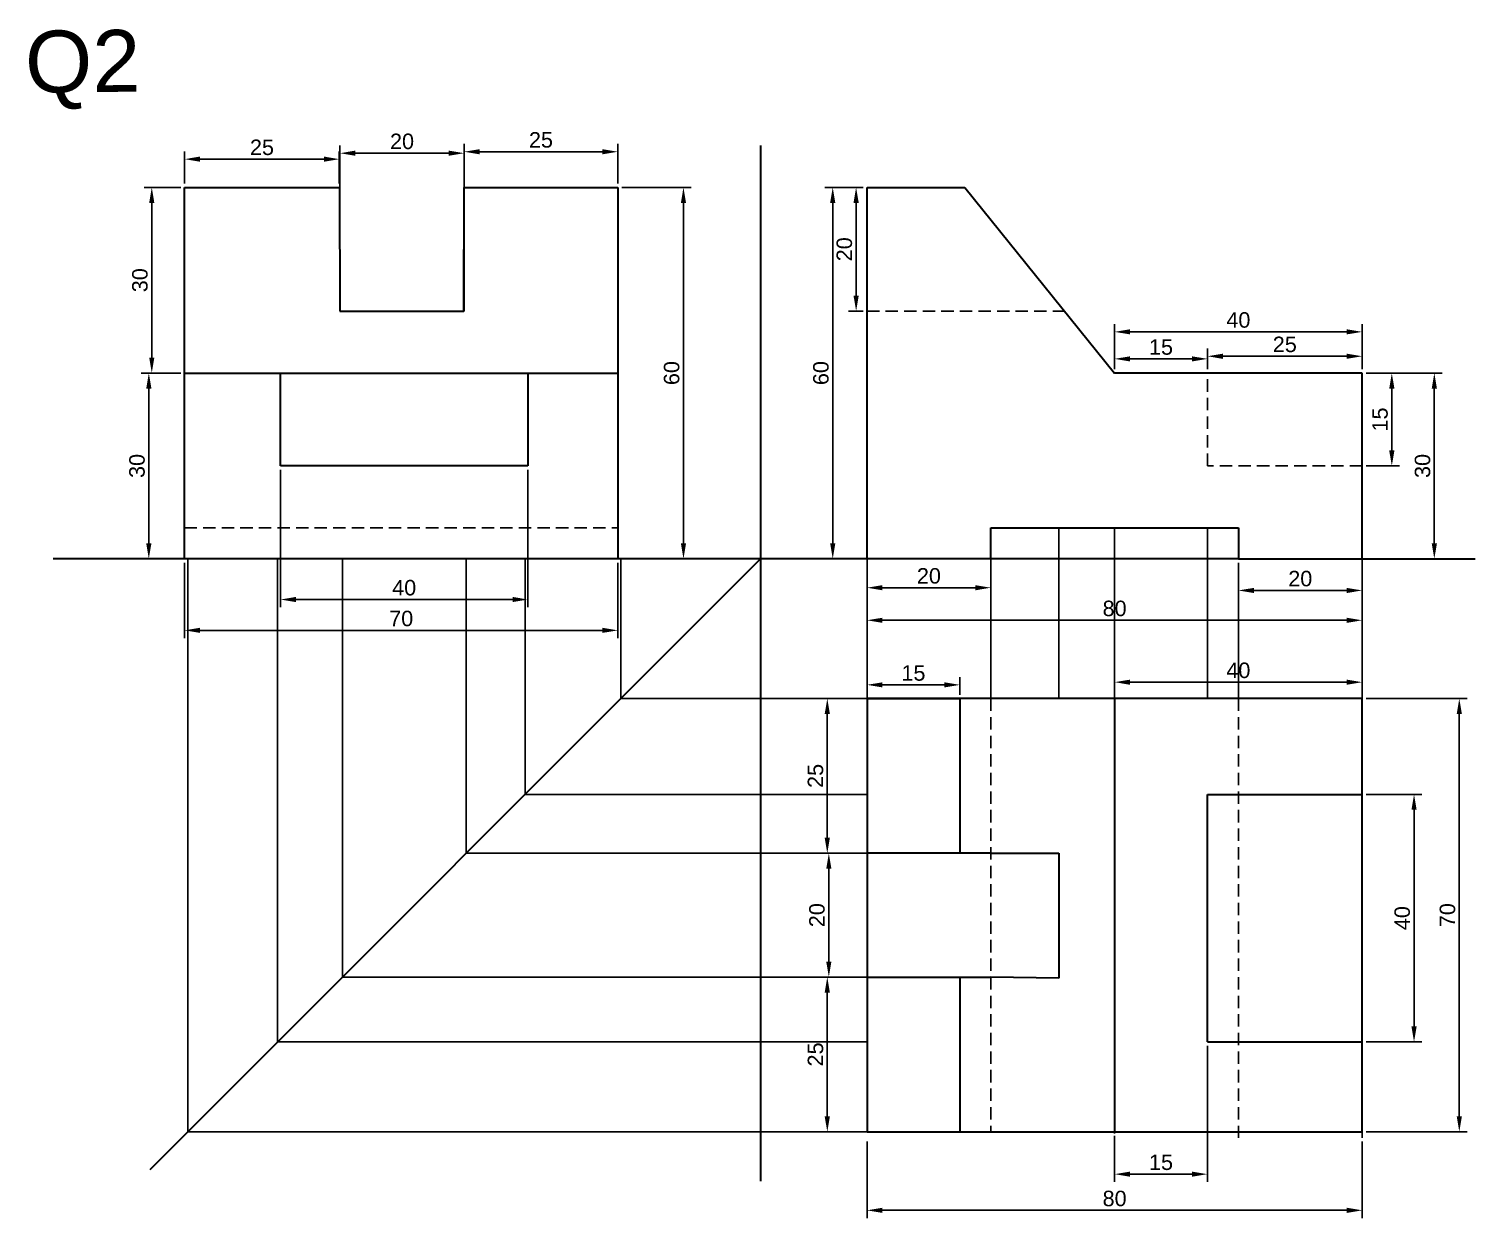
# Model space of a CAD drawing. Header units: millimetres. Extents: x 137 to 7220, y 7466 to 9893.
# Drawn here: x 1793.1 to 2026.8, y 9334.9 to 9527 of the extents above; entities that cross this region are included whole.
import ezdxf

# ---------------------------------------------------------------- set-up
doc = ezdxf.new("R2010")
doc.units = ezdxf.units.MM
doc.header["$PDMODE"] = 35
doc.header["$PDSIZE"] = 3
doc.linetypes.add('JIS_02_2.0', pattern=[3, 2, -1])
for name, color, linetype in [('Dimensions', 1, 'Continuous'), ('Hidden Line', 50, 'JIS_02_2.0'), ('Projection', 140, 'Continuous')]:
    doc.layers.add(name, color=color, linetype=linetype)
doc.layers.add('Object', color=7, linetype='Continuous', lineweight=30)
doc.styles.get("Standard").update_dxf_attribs({"font": 'arial.ttf'})
doc.dimstyles.new('ISO-25', dxfattribs={"dimtxt": 2.5, "dimasz": 2.5, "dimexe": 1.25, "dimexo": 0.625, "dimtad": 1, "dimdec": 0, "dimtxsty": 'Standard', "dimcen": 2.5, "dimadec": 0, "dimazin": 0, "dimtfac": 1, "dimtdec": 0, "dimtmove": 0, "dimatfit": 3, "dimfxl": 1, "dimarcsym": 0})

# ---------------------------------------------------------------- blocks, each defined once
blk = doc.blocks.new('*D493')
at = {"layer": 'Defpoints', "color": 0, "transparency": 16777216}
for p in [(1928.56, 9442.37), (2008.56, 9441.37), (2008.56, 9431.44)]:
    blk.add_point(p, dxfattribs=at)
at = {"layer": 'Dimensions', "color": 0, "lineweight": -2, "transparency": 16777216}
for p, q in [((1928.56, 9441.74), (1928.56, 9430.19)), ((2008.56, 9440.74), (2008.56, 9430.19)), ((1931.06, 9431.44), (2006.06, 9431.44))]:
    blk.add_line(p, q, dxfattribs=at)
at = {"layer": 'Dimensions', "color": 0, "transparency": 16777216}
for points in [[(1931.06, 9431.85), (1931.06, 9431.02), (1928.56, 9431.44)], [(2006.06, 9431.85), (2006.06, 9431.02), (2008.56, 9431.44)]]:
    blk.add_solid(points, dxfattribs=at)
at = {"layer": 'Dimensions', "color": 0, "transparency": 16777216, "insert": (1968.56, 9433.34), "char_height": 2.5, "attachment_point": 5}
blk.add_mtext('80', dxfattribs=at)
blk = doc.blocks.new('*D494')
at = {"layer": 'Defpoints', "color": 0, "transparency": 16777216}
for p in [(1988.56, 9441.37), (2008.56, 9441.37), (1988.56, 9436.26)]:
    blk.add_point(p, dxfattribs=at)
at = {"layer": 'Dimensions', "color": 0, "lineweight": -2, "transparency": 16777216}
for p, q in [((1988.56, 9440.74), (1988.56, 9435.01)), ((2008.56, 9440.74), (2008.56, 9435.01)), ((2006.06, 9436.26), (1991.06, 9436.26))]:
    blk.add_line(p, q, dxfattribs=at)
at = {"layer": 'Dimensions', "color": 0, "transparency": 16777216}
for points in [[(1991.06, 9436.67), (1991.06, 9435.84), (1988.56, 9436.26)], [(2006.06, 9436.67), (2006.06, 9435.84), (2008.56, 9436.26)]]:
    blk.add_solid(points, dxfattribs=at)
at = {"layer": 'Dimensions', "color": 0, "transparency": 16777216, "insert": (1998.56, 9438.16), "char_height": 2.5, "attachment_point": 5}
blk.add_mtext('20', dxfattribs=at)
blk = doc.blocks.new('*D414')
at = {"layer": 'Defpoints', "color": 0, "transparency": 16777216}
for p in [(1928.56, 9442.37), (1948.56, 9442.37), (1928.56, 9436.7)]:
    blk.add_point(p, dxfattribs=at)
at = {"layer": 'Dimensions', "color": 0, "lineweight": -2, "transparency": 16777216}
for p, q in [((1928.56, 9441.74), (1928.56, 9435.45)), ((1948.56, 9441.74), (1948.56, 9435.45)), ((1946.06, 9436.7), (1931.06, 9436.7))]:
    blk.add_line(p, q, dxfattribs=at)
at = {"layer": 'Dimensions', "color": 0, "transparency": 16777216}
for points in [[(1931.06, 9437.11), (1931.06, 9436.28), (1928.56, 9436.7)], [(1946.06, 9437.11), (1946.06, 9436.28), (1948.56, 9436.7)]]:
    blk.add_solid(points, dxfattribs=at)
at = {"layer": 'Dimensions', "color": 0, "transparency": 16777216, "insert": (1938.56, 9438.6), "char_height": 2.5, "attachment_point": 5}
blk.add_mtext('20', dxfattribs=at)
blk = doc.blocks.new('*D495')
at = {"layer": 'Defpoints', "color": 0, "transparency": 16777216}
for p in [(2008.56, 9471.37), (2008.56, 9441.37), (2020.22, 9441.37)]:
    blk.add_point(p, dxfattribs=at)
at = {"layer": 'Dimensions', "color": 0, "lineweight": -2, "transparency": 16777216}
for p, q in [((2009.19, 9471.37), (2021.47, 9471.37)), ((2020.22, 9468.87), (2020.22, 9443.87)), ((2009.19, 9441.37), (2021.47, 9441.37))]:
    blk.add_line(p, q, dxfattribs=at)
at = {"layer": 'Dimensions', "color": 0, "transparency": 16777216}
for points in [[(2019.8, 9468.87), (2020.64, 9468.87), (2020.22, 9471.37)], [(2019.8, 9443.87), (2020.64, 9443.87), (2020.22, 9441.37)]]:
    blk.add_solid(points, dxfattribs=at)
at = {"layer": 'Dimensions', "color": 0, "transparency": 16777216, "insert": (2018.32, 9456.37), "char_height": 2.5, "attachment_point": 5, "rotation": 90}
blk.add_mtext('30', dxfattribs=at)
blk = doc.blocks.new('*D496')
at = {"layer": 'Defpoints', "color": 0, "transparency": 16777216}
for p in [(1983.56, 9474.09), (1983.56, 9471.37), (2008.56, 9471.37)]:
    blk.add_point(p, dxfattribs=at)
at = {"layer": 'Dimensions', "color": 0, "lineweight": -2, "transparency": 16777216}
for p, q in [((1983.56, 9471.99), (1983.56, 9475.34)), ((2008.56, 9471.99), (2008.56, 9475.34)), ((2006.06, 9474.09), (1986.06, 9474.09))]:
    blk.add_line(p, q, dxfattribs=at)
at = {"layer": 'Dimensions', "color": 0, "transparency": 16777216}
for points in [[(1986.06, 9474.51), (1986.06, 9473.67), (1983.56, 9474.09)], [(2006.06, 9474.51), (2006.06, 9473.67), (2008.56, 9474.09)]]:
    blk.add_solid(points, dxfattribs=at)
at = {"layer": 'Dimensions', "color": 0, "transparency": 16777216, "insert": (1996.06, 9475.99), "char_height": 2.5, "attachment_point": 5}
blk.add_mtext('25', dxfattribs=at)
blk = doc.blocks.new('*D497')
at = {"layer": 'Defpoints', "color": 0, "transparency": 16777216}
for p in [(1968.56, 9478.03), (1968.56, 9471.37), (2008.56, 9471.37)]:
    blk.add_point(p, dxfattribs=at)
at = {"layer": 'Dimensions', "color": 0, "lineweight": -2, "transparency": 16777216}
for p, q in [((1968.56, 9471.99), (1968.56, 9479.28)), ((2006.06, 9478.03), (1971.06, 9478.03)), ((2008.56, 9471.99), (2008.56, 9479.28))]:
    blk.add_line(p, q, dxfattribs=at)
at = {"layer": 'Dimensions', "color": 0, "transparency": 16777216}
for points in [[(1971.06, 9478.45), (1971.06, 9477.62), (1968.56, 9478.03)], [(2006.06, 9478.45), (2006.06, 9477.62), (2008.56, 9478.03)]]:
    blk.add_solid(points, dxfattribs=at)
at = {"layer": 'Dimensions', "color": 0, "transparency": 16777216, "insert": (1988.56, 9479.94), "char_height": 2.5, "attachment_point": 5}
blk.add_mtext('40', dxfattribs=at)
blk = doc.blocks.new('*D498')
at = {"layer": 'Defpoints', "color": 0, "transparency": 16777216}
for p in [(1983.56, 9473.67), (1968.56, 9471.37), (1983.56, 9471.37)]:
    blk.add_point(p, dxfattribs=at)
at = {"layer": 'Dimensions', "color": 0, "lineweight": -2, "transparency": 16777216}
for p, q in [((1968.56, 9471.99), (1968.56, 9474.92)), ((1983.56, 9471.99), (1983.56, 9474.92)), ((1971.06, 9473.67), (1981.06, 9473.67))]:
    blk.add_line(p, q, dxfattribs=at)
at = {"layer": 'Dimensions', "color": 0, "transparency": 16777216}
for points in [[(1971.06, 9474.08), (1971.06, 9473.25), (1968.56, 9473.67)], [(1981.06, 9474.08), (1981.06, 9473.25), (1983.56, 9473.67)]]:
    blk.add_solid(points, dxfattribs=at)
at = {"layer": 'Dimensions', "color": 0, "transparency": 16777216, "insert": (1976.06, 9475.57), "char_height": 2.5, "attachment_point": 5}
blk.add_mtext('15', dxfattribs=at)
blk = doc.blocks.new('*D499')
at = {"layer": 'Defpoints', "color": 0, "transparency": 16777216}
for p in [(2008.56, 9471.37), (2008.56, 9456.37), (2013.35, 9456.37)]:
    blk.add_point(p, dxfattribs=at)
at = {"layer": 'Dimensions', "color": 0, "lineweight": -2, "transparency": 16777216}
for p, q in [((2009.19, 9471.37), (2014.6, 9471.37)), ((2013.35, 9468.87), (2013.35, 9458.87)), ((2009.19, 9456.37), (2014.6, 9456.37))]:
    blk.add_line(p, q, dxfattribs=at)
at = {"layer": 'Dimensions', "color": 0, "transparency": 16777216}
for points in [[(2012.93, 9468.87), (2013.77, 9468.87), (2013.35, 9471.37)], [(2012.93, 9458.87), (2013.77, 9458.87), (2013.35, 9456.37)]]:
    blk.add_solid(points, dxfattribs=at)
at = {"layer": 'Dimensions', "color": 0, "transparency": 16777216, "insert": (2011.45, 9463.87), "char_height": 2.5, "attachment_point": 5, "rotation": 90}
blk.add_mtext('15', dxfattribs=at)
blk = doc.blocks.new('*D500')
at = {"layer": 'Defpoints', "color": 0, "transparency": 16777216}
for p in [(1928.56, 9501.37), (1923.02, 9441.37), (1928.56, 9441.37)]:
    blk.add_point(p, dxfattribs=at)
at = {"layer": 'Dimensions', "color": 0, "lineweight": -2, "transparency": 16777216}
for p, q in [((1927.94, 9501.37), (1921.77, 9501.37)), ((1923.02, 9498.87), (1923.02, 9443.87)), ((1927.94, 9441.37), (1921.77, 9441.37))]:
    blk.add_line(p, q, dxfattribs=at)
at = {"layer": 'Dimensions', "color": 0, "transparency": 16777216}
for points in [[(1922.6, 9498.87), (1923.44, 9498.87), (1923.02, 9501.37)], [(1922.6, 9443.87), (1923.44, 9443.87), (1923.02, 9441.37)]]:
    blk.add_solid(points, dxfattribs=at)
at = {"layer": 'Dimensions', "color": 0, "transparency": 16777216, "insert": (1921.12, 9471.37), "char_height": 2.5, "attachment_point": 5, "rotation": 90}
blk.add_mtext('60', dxfattribs=at)
blk = doc.blocks.new('*D501')
at = {"layer": 'Defpoints', "color": 0, "transparency": 16777216}
for p in [(1928.56, 9501.37), (1926.8, 9481.37), (1928.56, 9481.37)]:
    blk.add_point(p, dxfattribs=at)
at = {"layer": 'Dimensions', "color": 0, "lineweight": -2, "transparency": 16777216}
for p, q in [((1927.94, 9501.37), (1925.55, 9501.37)), ((1926.8, 9498.87), (1926.8, 9483.87)), ((1927.94, 9481.37), (1925.55, 9481.37))]:
    blk.add_line(p, q, dxfattribs=at)
at = {"layer": 'Dimensions', "color": 0, "transparency": 16777216}
for points in [[(1926.38, 9498.87), (1927.22, 9498.87), (1926.8, 9501.37)], [(1926.38, 9483.87), (1927.22, 9483.87), (1926.8, 9481.37)]]:
    blk.add_solid(points, dxfattribs=at)
at = {"layer": 'Dimensions', "color": 0, "transparency": 16777216, "insert": (1924.9, 9491.37), "char_height": 2.5, "attachment_point": 5, "rotation": 90}
blk.add_mtext('20', dxfattribs=at)
blk = doc.blocks.new('*D502')
at = {"layer": 'Defpoints', "color": 0, "transparency": 16777216}
for p in [(1888.3, 9501.37), (1888.3, 9441.37), (1898.9, 9441.37)]:
    blk.add_point(p, dxfattribs=at)
at = {"layer": 'Dimensions', "color": 0, "lineweight": -2, "transparency": 16777216}
for p, q in [((1888.93, 9501.37), (1900.15, 9501.37)), ((1898.9, 9498.87), (1898.9, 9443.87)), ((1888.93, 9441.37), (1900.15, 9441.37))]:
    blk.add_line(p, q, dxfattribs=at)
at = {"layer": 'Dimensions', "color": 0, "transparency": 16777216}
for points in [[(1898.49, 9498.87), (1899.32, 9498.87), (1898.9, 9501.37)], [(1898.49, 9443.87), (1899.32, 9443.87), (1898.9, 9441.37)]]:
    blk.add_solid(points, dxfattribs=at)
at = {"layer": 'Dimensions', "color": 0, "transparency": 16777216, "insert": (1897, 9471.37), "char_height": 2.5, "attachment_point": 5, "rotation": 90}
blk.add_mtext('60', dxfattribs=at)
blk = doc.blocks.new('*D503')
at = {"layer": 'Defpoints', "color": 0, "transparency": 16777216}
for p in [(1818.3, 9441.37), (1888.3, 9441.37), (1818.3, 9429.81)]:
    blk.add_point(p, dxfattribs=at)
at = {"layer": 'Dimensions', "color": 0, "lineweight": -2, "transparency": 16777216}
for p, q in [((1818.3, 9440.74), (1818.3, 9428.56)), ((1888.3, 9440.74), (1888.3, 9428.56)), ((1885.8, 9429.81), (1820.8, 9429.81))]:
    blk.add_line(p, q, dxfattribs=at)
at = {"layer": 'Dimensions', "color": 0, "transparency": 16777216}
for points in [[(1820.8, 9430.23), (1820.8, 9429.4), (1818.3, 9429.81)], [(1885.8, 9430.23), (1885.8, 9429.4), (1888.3, 9429.81)]]:
    blk.add_solid(points, dxfattribs=at)
at = {"layer": 'Dimensions', "color": 0, "transparency": 16777216, "insert": (1853.3, 9431.71), "char_height": 2.5, "attachment_point": 5}
blk.add_mtext('70', dxfattribs=at)
blk = doc.blocks.new('*D504')
at = {"layer": 'Defpoints', "color": 0, "transparency": 16777216}
for p in [(1812.52, 9471.37), (1818.3, 9471.37), (1818.3, 9441.37)]:
    blk.add_point(p, dxfattribs=at)
at = {"layer": 'Dimensions', "color": 0, "lineweight": -2, "transparency": 16777216}
for p, q in [((1817.68, 9471.37), (1811.27, 9471.37)), ((1812.52, 9443.87), (1812.52, 9468.87)), ((1817.68, 9441.37), (1811.27, 9441.37))]:
    blk.add_line(p, q, dxfattribs=at)
at = {"layer": 'Dimensions', "color": 0, "transparency": 16777216}
for points in [[(1812.1, 9468.87), (1812.94, 9468.87), (1812.52, 9471.37)], [(1812.1, 9443.87), (1812.94, 9443.87), (1812.52, 9441.37)]]:
    blk.add_solid(points, dxfattribs=at)
at = {"layer": 'Dimensions', "color": 0, "transparency": 16777216, "insert": (1810.62, 9456.37), "char_height": 2.5, "attachment_point": 5, "rotation": 90}
blk.add_mtext('30', dxfattribs=at)
blk = doc.blocks.new('*D505')
at = {"layer": 'Defpoints', "color": 0, "transparency": 16777216}
for p in [(1813, 9501.37), (1818.3, 9501.37), (1818.3, 9471.37)]:
    blk.add_point(p, dxfattribs=at)
at = {"layer": 'Dimensions', "color": 0, "lineweight": -2, "transparency": 16777216}
for p, q in [((1817.68, 9501.37), (1811.75, 9501.37)), ((1813, 9473.87), (1813, 9498.87)), ((1817.68, 9471.37), (1811.75, 9471.37))]:
    blk.add_line(p, q, dxfattribs=at)
at = {"layer": 'Dimensions', "color": 0, "transparency": 16777216}
for points in [[(1812.58, 9498.87), (1813.41, 9498.87), (1813, 9501.37)], [(1812.58, 9473.87), (1813.41, 9473.87), (1813, 9471.37)]]:
    blk.add_solid(points, dxfattribs=at)
at = {"layer": 'Dimensions', "color": 0, "transparency": 16777216, "insert": (1811.09, 9486.37), "char_height": 2.5, "attachment_point": 5, "rotation": 90}
blk.add_mtext('30', dxfattribs=at)
blk = doc.blocks.new('*D506')
at = {"layer": 'Defpoints', "color": 0, "transparency": 16777216}
for p in [(1888.3, 9507.13), (1863.46, 9501.37), (1888.3, 9501.37)]:
    blk.add_point(p, dxfattribs=at)
at = {"layer": 'Dimensions', "color": 0, "lineweight": -2, "transparency": 16777216}
for p, q in [((1863.46, 9501.99), (1863.46, 9508.38)), ((1888.3, 9501.99), (1888.3, 9508.38)), ((1865.96, 9507.13), (1885.8, 9507.13))]:
    blk.add_line(p, q, dxfattribs=at)
at = {"layer": 'Dimensions', "color": 0, "transparency": 16777216}
for points in [[(1865.96, 9507.54), (1865.96, 9506.71), (1863.46, 9507.13)], [(1885.8, 9507.54), (1885.8, 9506.71), (1888.3, 9507.13)]]:
    blk.add_solid(points, dxfattribs=at)
at = {"layer": 'Dimensions', "color": 0, "transparency": 16777216, "insert": (1875.88, 9509.03), "char_height": 2.5, "attachment_point": 5}
blk.add_mtext('25', dxfattribs=at)
blk = doc.blocks.new('*D507')
at = {"layer": 'Defpoints', "color": 0, "transparency": 16777216}
for p in [(1843.4, 9506.89), (1843.4, 9481.28), (1863.46, 9481.37)]:
    blk.add_point(p, dxfattribs=at)
at = {"layer": 'Dimensions', "color": 0, "lineweight": -2, "transparency": 16777216}
for p, q in [((1843.4, 9481.9), (1843.4, 9508.14)), ((1863.46, 9481.99), (1863.46, 9508.14)), ((1860.96, 9506.89), (1845.9, 9506.89))]:
    blk.add_line(p, q, dxfattribs=at)
at = {"layer": 'Dimensions', "color": 0, "transparency": 16777216}
for points in [[(1845.9, 9507.31), (1845.9, 9506.47), (1843.4, 9506.89)], [(1860.96, 9507.31), (1860.96, 9506.47), (1863.46, 9506.89)]]:
    blk.add_solid(points, dxfattribs=at)
at = {"layer": 'Dimensions', "color": 0, "transparency": 16777216, "insert": (1853.43, 9508.79), "char_height": 2.5, "attachment_point": 5}
blk.add_mtext('20', dxfattribs=at)
blk = doc.blocks.new('*D508')
at = {"layer": 'Defpoints', "color": 0, "transparency": 16777216}
for p in [(1833.78, 9456.37), (1873.78, 9456.37), (1833.78, 9434.79)]:
    blk.add_point(p, dxfattribs=at)
at = {"layer": 'Dimensions', "color": 0, "lineweight": -2, "transparency": 16777216}
for p, q in [((1833.78, 9455.74), (1833.78, 9433.54)), ((1873.78, 9455.74), (1873.78, 9433.54)), ((1871.28, 9434.79), (1836.28, 9434.79))]:
    blk.add_line(p, q, dxfattribs=at)
at = {"layer": 'Dimensions', "color": 0, "transparency": 16777216}
for points in [[(1836.28, 9435.21), (1836.28, 9434.38), (1833.78, 9434.79)], [(1871.28, 9435.21), (1871.28, 9434.38), (1873.78, 9434.79)]]:
    blk.add_solid(points, dxfattribs=at)
at = {"layer": 'Dimensions', "color": 0, "transparency": 16777216, "insert": (1853.78, 9436.69), "char_height": 2.5, "attachment_point": 5}
blk.add_mtext('40', dxfattribs=at)
blk = doc.blocks.new('*D451')
at = {"layer": 'Defpoints', "color": 0, "transparency": 16777216}
for p in [(1818.3, 9505.93), (1818.3, 9501.37), (1843.3, 9501.37)]:
    blk.add_point(p, dxfattribs=at)
at = {"layer": 'Dimensions', "color": 0, "lineweight": -2, "transparency": 16777216}
for p, q in [((1818.3, 9501.99), (1818.3, 9507.18)), ((1840.8, 9505.93), (1820.8, 9505.93)), ((1843.3, 9501.99), (1843.3, 9507.18))]:
    blk.add_line(p, q, dxfattribs=at)
at = {"layer": 'Dimensions', "color": 0, "transparency": 16777216}
for points in [[(1820.8, 9506.35), (1820.8, 9505.51), (1818.3, 9505.93)], [(1840.8, 9506.35), (1840.8, 9505.51), (1843.3, 9505.93)]]:
    blk.add_solid(points, dxfattribs=at)
at = {"layer": 'Dimensions', "color": 0, "transparency": 16777216, "insert": (1830.8, 9507.83), "char_height": 2.5, "attachment_point": 5}
blk.add_mtext('25', dxfattribs=at)
blk = doc.blocks.new('*D452')
at = {"layer": 'Defpoints', "color": 0, "transparency": 16777216}
for p in [(2008.56, 9418.8), (2008.56, 9348.8), (2024.25, 9348.8)]:
    blk.add_point(p, dxfattribs=at)
at = {"layer": 'Dimensions', "color": 0, "lineweight": -2, "transparency": 16777216}
for p, q in [((2009.19, 9418.8), (2025.5, 9418.8)), ((2024.25, 9416.3), (2024.25, 9351.3)), ((2009.19, 9348.8), (2025.5, 9348.8))]:
    blk.add_line(p, q, dxfattribs=at)
at = {"layer": 'Dimensions', "color": 0, "transparency": 16777216}
for points in [[(2023.84, 9416.3), (2024.67, 9416.3), (2024.25, 9418.8)], [(2023.84, 9351.3), (2024.67, 9351.3), (2024.25, 9348.8)]]:
    blk.add_solid(points, dxfattribs=at)
at = {"layer": 'Dimensions', "color": 0, "transparency": 16777216, "insert": (2022.35, 9383.8), "char_height": 2.5, "attachment_point": 5, "rotation": 90}
blk.add_mtext('70', dxfattribs=at)
blk = doc.blocks.new('*D453')
at = {"layer": 'Defpoints', "color": 0, "transparency": 16777216}
for p in [(2008.56, 9403.32), (2016.94, 9403.32), (2008.56, 9363.32)]:
    blk.add_point(p, dxfattribs=at)
at = {"layer": 'Dimensions', "color": 0, "lineweight": -2, "transparency": 16777216}
for p, q in [((2009.19, 9403.32), (2018.19, 9403.32)), ((2016.94, 9365.82), (2016.94, 9400.82)), ((2009.19, 9363.32), (2018.19, 9363.32))]:
    blk.add_line(p, q, dxfattribs=at)
at = {"layer": 'Dimensions', "color": 0, "transparency": 16777216}
for points in [[(2016.53, 9400.82), (2017.36, 9400.82), (2016.94, 9403.32)], [(2016.53, 9365.82), (2017.36, 9365.82), (2016.94, 9363.32)]]:
    blk.add_solid(points, dxfattribs=at)
at = {"layer": 'Dimensions', "color": 0, "transparency": 16777216, "insert": (2015.04, 9383.32), "char_height": 2.5, "attachment_point": 5, "rotation": 90}
blk.add_mtext('40', dxfattribs=at)
blk = doc.blocks.new('*D454')
at = {"layer": 'Defpoints', "color": 0, "transparency": 16777216}
for p in [(1928.56, 9347.85), (2008.56, 9347.85), (1928.56, 9336.12)]:
    blk.add_point(p, dxfattribs=at)
at = {"layer": 'Dimensions', "color": 0, "lineweight": -2, "transparency": 16777216}
for p, q in [((1928.56, 9347.23), (1928.56, 9334.87)), ((2008.56, 9347.23), (2008.56, 9334.87)), ((2006.06, 9336.12), (1931.06, 9336.12))]:
    blk.add_line(p, q, dxfattribs=at)
at = {"layer": 'Dimensions', "color": 0, "transparency": 16777216}
for points in [[(1931.06, 9336.54), (1931.06, 9335.7), (1928.56, 9336.12)], [(2006.06, 9336.54), (2006.06, 9335.7), (2008.56, 9336.12)]]:
    blk.add_solid(points, dxfattribs=at)
at = {"layer": 'Dimensions', "color": 0, "transparency": 16777216, "insert": (1968.56, 9338.02), "char_height": 2.5, "attachment_point": 5}
blk.add_mtext('80', dxfattribs=at)
blk = doc.blocks.new('*D455')
at = {"layer": 'Defpoints', "color": 0, "transparency": 16777216}
for p in [(1983.56, 9363.32), (1968.56, 9348.8), (1983.56, 9341.96)]:
    blk.add_point(p, dxfattribs=at)
at = {"layer": 'Dimensions', "color": 0, "lineweight": -2, "transparency": 16777216}
for p, q in [((1983.56, 9362.69), (1983.56, 9340.71)), ((1968.56, 9348.17), (1968.56, 9340.71)), ((1971.06, 9341.96), (1981.06, 9341.96))]:
    blk.add_line(p, q, dxfattribs=at)
at = {"layer": 'Dimensions', "color": 0, "transparency": 16777216}
for points in [[(1971.06, 9342.38), (1971.06, 9341.55), (1968.56, 9341.96)], [(1981.06, 9342.38), (1981.06, 9341.55), (1983.56, 9341.96)]]:
    blk.add_solid(points, dxfattribs=at)
at = {"layer": 'Dimensions', "color": 0, "transparency": 16777216, "insert": (1976.06, 9343.87), "char_height": 2.5, "attachment_point": 5}
blk.add_mtext('15', dxfattribs=at)
blk = doc.blocks.new('*D456')
at = {"layer": 'Defpoints', "color": 0, "transparency": 16777216}
for p in [(1922.14, 9373.8), (1928.56, 9373.8), (1928.56, 9348.8)]:
    blk.add_point(p, dxfattribs=at)
at = {"layer": 'Dimensions', "color": 0, "lineweight": -2, "transparency": 16777216}
for p, q in [((1927.94, 9373.8), (1920.89, 9373.8)), ((1922.14, 9351.3), (1922.14, 9371.3)), ((1927.94, 9348.8), (1920.89, 9348.8))]:
    blk.add_line(p, q, dxfattribs=at)
at = {"layer": 'Dimensions', "color": 0, "transparency": 16777216}
for points in [[(1921.72, 9371.3), (1922.56, 9371.3), (1922.14, 9373.8)], [(1921.72, 9351.3), (1922.56, 9351.3), (1922.14, 9348.8)]]:
    blk.add_solid(points, dxfattribs=at)
at = {"layer": 'Dimensions', "color": 0, "transparency": 16777216, "insert": (1920.24, 9361.3), "char_height": 2.5, "attachment_point": 5, "rotation": 90}
blk.add_mtext('25', dxfattribs=at)
blk = doc.blocks.new('*D457')
at = {"layer": 'Defpoints', "color": 0, "transparency": 16777216}
for p in [(1922.39, 9393.8), (1928.56, 9393.8), (1928.56, 9373.8)]:
    blk.add_point(p, dxfattribs=at)
at = {"layer": 'Dimensions', "color": 0, "lineweight": -2, "transparency": 16777216}
for p, q in [((1927.94, 9393.8), (1921.14, 9393.8)), ((1922.39, 9376.3), (1922.39, 9391.3)), ((1927.94, 9373.8), (1921.14, 9373.8))]:
    blk.add_line(p, q, dxfattribs=at)
at = {"layer": 'Dimensions', "color": 0, "transparency": 16777216}
for points in [[(1921.97, 9391.3), (1922.8, 9391.3), (1922.39, 9393.8)], [(1921.97, 9376.3), (1922.8, 9376.3), (1922.39, 9373.8)]]:
    blk.add_solid(points, dxfattribs=at)
at = {"layer": 'Dimensions', "color": 0, "transparency": 16777216, "insert": (1920.48, 9383.8), "char_height": 2.5, "attachment_point": 5, "rotation": 90}
blk.add_mtext('20', dxfattribs=at)
blk = doc.blocks.new('*D458')
at = {"layer": 'Defpoints', "color": 0, "transparency": 16777216}
for p in [(1922.14, 9418.8), (1928.56, 9418.8), (1928.56, 9393.8)]:
    blk.add_point(p, dxfattribs=at)
at = {"layer": 'Dimensions', "color": 0, "lineweight": -2, "transparency": 16777216}
for p, q in [((1927.94, 9418.8), (1920.89, 9418.8)), ((1922.14, 9396.3), (1922.14, 9416.3)), ((1927.94, 9393.8), (1920.89, 9393.8))]:
    blk.add_line(p, q, dxfattribs=at)
at = {"layer": 'Dimensions', "color": 0, "transparency": 16777216}
for points in [[(1921.72, 9416.3), (1922.56, 9416.3), (1922.14, 9418.8)], [(1921.72, 9396.3), (1922.56, 9396.3), (1922.14, 9393.8)]]:
    blk.add_solid(points, dxfattribs=at)
at = {"layer": 'Dimensions', "color": 0, "transparency": 16777216, "insert": (1920.24, 9406.3), "char_height": 2.5, "attachment_point": 5, "rotation": 90}
blk.add_mtext('25', dxfattribs=at)
blk = doc.blocks.new('*D459')
at = {"layer": 'Defpoints', "color": 0, "transparency": 16777216}
for p in [(1968.56, 9421.44), (1968.56, 9418.8), (2008.56, 9418.8)]:
    blk.add_point(p, dxfattribs=at)
at = {"layer": 'Dimensions', "color": 0, "lineweight": -2, "transparency": 16777216}
for p, q in [((1968.56, 9419.42), (1968.56, 9422.69)), ((2006.06, 9421.44), (1971.06, 9421.44)), ((2008.56, 9419.42), (2008.56, 9422.69))]:
    blk.add_line(p, q, dxfattribs=at)
at = {"layer": 'Dimensions', "color": 0, "transparency": 16777216}
for points in [[(1971.06, 9421.85), (1971.06, 9421.02), (1968.56, 9421.44)], [(2006.06, 9421.85), (2006.06, 9421.02), (2008.56, 9421.44)]]:
    blk.add_solid(points, dxfattribs=at)
at = {"layer": 'Dimensions', "color": 0, "transparency": 16777216, "insert": (1988.56, 9423.34), "char_height": 2.5, "attachment_point": 5}
blk.add_mtext('40', dxfattribs=at)
blk = doc.blocks.new('*D460')
at = {"layer": 'Defpoints', "color": 0, "transparency": 16777216}
for p in [(1943.56, 9421.01), (1928.56, 9418.8), (1943.56, 9418.8)]:
    blk.add_point(p, dxfattribs=at)
at = {"layer": 'Dimensions', "color": 0, "lineweight": -2, "transparency": 16777216}
for p, q in [((1928.56, 9419.42), (1928.56, 9422.26)), ((1931.06, 9421.01), (1941.06, 9421.01)), ((1943.56, 9419.42), (1943.56, 9422.26))]:
    blk.add_line(p, q, dxfattribs=at)
at = {"layer": 'Dimensions', "color": 0, "transparency": 16777216}
for points in [[(1931.06, 9421.42), (1931.06, 9420.59), (1928.56, 9421.01)], [(1941.06, 9421.42), (1941.06, 9420.59), (1943.56, 9421.01)]]:
    blk.add_solid(points, dxfattribs=at)
at = {"layer": 'Dimensions', "color": 0, "transparency": 16777216, "insert": (1936.06, 9422.91), "char_height": 2.5, "attachment_point": 5}
blk.add_mtext('15', dxfattribs=at)

msp = doc.modelspace()

# ---------------------------------------------------------------- linework, layer by layer
at = {"layer": 'Hidden Line'}
for p, q in [((1928.562, 9501.367), (1928.562, 9481.367)), ((1928.562, 9481.367), (1960.497, 9481.367)), ((1983.562, 9456.367), (1983.562, 9471.367)), ((2008.562, 9456.367), (1983.562, 9456.367)), ((1818.303, 9446.367), (1888.303, 9446.367)), ((1948.562, 9418.796), (1948.562, 9348.796)), ((1988.562, 9418.796), (1988.562, 9347.852))]:
    msp.add_line(p, q, dxfattribs=at)
at = {"layer": 'Object'}
for p, q in [((1911.372, 9508.113), (1911.372, 9340.844)), ((1818.303, 9441.367), (1818.303, 9501.367)), ((1818.303, 9501.367), (1843.303, 9501.367)), ((1843.303, 9501.367), (1843.395, 9481.367)), ((1863.395, 9481.367), (1863.463, 9501.367)), ((1863.463, 9501.367), (1888.303, 9501.367)), ((1888.303, 9501.367), (1888.303, 9441.367)), ((1928.562, 9441.367), (1928.562, 9501.367)), ((1928.562, 9501.367), (1944.368, 9501.367)), ((1944.368, 9501.367), (1968.562, 9471.367)), ((1843.395, 9481.367), (1863.395, 9481.367)), ((1818.303, 9471.367), (1888.303, 9471.367)), ((1833.78, 9456.367), (1833.78, 9471.367)), ((1873.78, 9471.367), (1873.78, 9456.367)), ((2008.562, 9471.367), (1968.562, 9471.367)), ((2008.562, 9441.367), (2008.562, 9471.367)), ((1873.78, 9456.367), (1833.78, 9456.367)), ((1948.562, 9441.367), (1948.562, 9446.367)), ((1948.562, 9446.367), (1988.562, 9446.367)), ((1988.562, 9446.367), (1988.562, 9441.367)), ((1988.562, 9441.367), (1797.081, 9441.367)), ((1911.372, 9441.367), (1812.691, 9342.686)), ((1888.303, 9441.367), (1818.303, 9441.367)), ((1988.562, 9441.367), (2008.562, 9441.367)), ((2008.562, 9441.367), (2026.803, 9441.367)), ((1928.562, 9418.796), (1928.562, 9348.796)), ((2008.562, 9418.796), (1928.562, 9418.796)), ((1928.562, 9418.796), (1943.562, 9418.796)), ((1943.562, 9418.796), (1943.562, 9393.796)), ((1968.562, 9418.796), (1968.562, 9348.796)), ((2008.562, 9348.796), (2008.562, 9418.796)), ((1983.562, 9363.32), (1983.562, 9403.32)), ((1983.562, 9403.32), (2008.562, 9403.32)), ((1948.562, 9393.796), (1928.562, 9393.796)), ((1928.562, 9393.796), (1928.562, 9373.796)), ((1948.562, 9393.796), (1959.542, 9393.796)), ((1959.542, 9393.796), (1959.542, 9373.637)), ((1928.562, 9373.796), (1948.562, 9373.796)), ((1943.562, 9373.796), (1943.562, 9348.796)), ((1959.542, 9373.637), (1948.562, 9373.796)), ((1983.562, 9363.32), (2008.562, 9363.32)), ((1928.562, 9348.796), (2008.562, 9348.796))]:
    msp.add_line(p, q, dxfattribs=at)
at = {"layer": 'Projection'}
for p, q in [((1843.395, 9481.367), (1843.395, 9501.367)), ((1863.463, 9481.367), (1863.463, 9501.367)), ((1833.78, 9456.367), (1833.78, 9471.367)), ((1873.78, 9456.367), (1873.78, 9471.367)), ((1833.78, 9456.367), (1873.78, 9456.367)), ((1959.542, 9446.367), (1959.542, 9418.796)), ((1968.562, 9446.367), (1968.562, 9348.553)), ((1983.562, 9446.367), (1983.562, 9418.796)), ((1928.562, 9442.367), (1928.562, 9348.796)), ((1818.801, 9348.796), (1818.801, 9441.367)), ((1833.325, 9363.32), (1833.325, 9441.367)), ((1843.801, 9373.796), (1843.801, 9441.367)), ((1863.801, 9393.796), (1863.801, 9441.367)), ((1873.325, 9403.32), (1873.325, 9441.367)), ((1888.801, 9418.796), (1888.801, 9441.367)), ((1948.562, 9440.729), (1948.562, 9418.796)), ((1988.562, 9440.729), (1988.562, 9418.796)), ((2008.562, 9441.367), (2008.562, 9347.852)), ((1928.562, 9418.796), (1888.801, 9418.796)), ((1928.562, 9403.32), (1873.325, 9403.32)), ((1983.562, 9403.32), (1983.562, 9363.32)), ((1928.562, 9393.796), (1863.801, 9393.796)), ((1959.542, 9393.796), (1959.542, 9373.637)), ((1928.562, 9373.796), (1843.801, 9373.796)), ((1928.562, 9363.32), (1833.325, 9363.32)), ((1928.562, 9348.796), (1818.801, 9348.796)), ((1983.562, 9348.796), (1983.562, 9348.32)), ((1988.562, 9348.796), (1988.562, 9347.852))]:
    msp.add_line(p, q, dxfattribs=at)
for points in [[(1863.463, 9501.367), (1888.303, 9501.367)], [(1843.395, 9481.367), (1863.463, 9481.367)]]:
    msp.add_lwpolyline(points, dxfattribs=at)

# ---------------------------------------------------------------- texts
at = {"layer": 'Object'}
msp.add_text('Q2', height=10, rotation=0.6292, dxfattribs=at).set_placement((1792.568, 9516.641))

# ---------------------------------------------------------------- dimensions: what is measured, and where the dimension line sits
at = {"layer": 'Dimensions'}
for base, p1, p2, picture, middle in [((1843.395, 9506.891), (1863.463, 9481.367), (1843.395, 9481.275), '*D507', (1853.429, 9508.792)), ((1888.303, 9507.128), (1863.463, 9501.367), (1888.303, 9501.367), '*D506', (1875.883, 9509.029)), ((1818.303, 9505.929), (1843.303, 9501.367), (1818.303, 9501.367), '*D451', (1830.803, 9507.831)), ((1968.562, 9478.034), (2008.562, 9471.367), (1968.562, 9471.367), '*D497', (1988.562, 9479.936)), ((1983.562, 9473.666), (1968.562, 9471.367), (1983.562, 9471.367), '*D498', (1976.062, 9475.568)), ((1983.562, 9474.09), (2008.562, 9471.367), (1983.562, 9471.367), '*D496', (1996.062, 9475.992)), ((1833.78, 9434.793), (1873.78, 9456.367), (1833.78, 9456.367), '*D508', (1853.78, 9436.694)), ((2008.562, 9431.437), (1928.562, 9442.367), (2008.562, 9441.367), '*D493', (1968.562, 9433.338)), ((1928.562, 9436.696), (1948.562, 9442.367), (1928.562, 9442.367), '*D414', (1938.562, 9438.597)), ((1818.303, 9429.812), (1888.303, 9441.367), (1818.303, 9441.367), '*D503', (1853.303, 9431.714)), ((1988.562, 9436.257), (2008.562, 9441.367), (1988.562, 9441.367), '*D494', (1998.562, 9438.159)), ((1943.562, 9421.007), (1928.562, 9418.796), (1943.562, 9418.796), '*D460', (1936.062, 9422.909)), ((1968.562, 9421.436), (2008.562, 9418.796), (1968.562, 9418.796), '*D459', (1988.562, 9423.338)), ((1983.562, 9341.964), (1968.562, 9348.796), (1983.562, 9363.32), '*D455', (1976.062, 9343.866)), ((1928.562, 9336.119), (2008.562, 9347.852), (1928.562, 9347.852), '*D454', (1968.562, 9338.021))]:
    dim = msp.add_linear_dim(base=base, p1=p1, p2=p2, dimstyle='ISO-25', dxfattribs=at)
    dim.commit()
    dim.dimension.update_dxf_attribs({"geometry": picture, "text_midpoint": middle})
for base, p1, p2, picture, middle in [((1812.995, 9501.367), (1818.303, 9471.367), (1818.303, 9501.367), '*D505', (1811.093, 9486.367)), ((1898.903, 9441.367), (1888.303, 9501.367), (1888.303, 9441.367), '*D502', (1897.001, 9471.367)), ((1923.02, 9441.367), (1928.562, 9501.367), (1928.562, 9441.367), '*D500', (1921.118, 9471.367)), ((1926.801, 9481.367), (1928.562, 9501.367), (1928.562, 9481.367), '*D501', (1924.9, 9491.367)), ((1812.521, 9471.367), (1818.303, 9441.367), (1818.303, 9471.367), '*D504', (1810.618, 9456.367)), ((2020.219, 9441.367), (2008.562, 9471.367), (2008.562, 9441.367), '*D495', (2018.317, 9456.367)), ((2013.349, 9456.367), (2008.562, 9471.367), (2008.562, 9456.367), '*D499', (2011.448, 9463.867)), ((1922.142, 9418.796), (1928.562, 9393.796), (1928.562, 9418.796), '*D458', (1920.24, 9406.296)), ((2024.253, 9348.796), (2008.562, 9418.796), (2008.562, 9348.796), '*D452', (2022.352, 9383.796)), ((2016.942, 9403.32), (2008.562, 9363.32), (2008.562, 9403.32), '*D453', (2015.041, 9383.32)), ((1922.385, 9393.796), (1928.562, 9373.796), (1928.562, 9393.796), '*D457', (1920.484, 9383.796))]:
    dim = msp.add_linear_dim(base=base, p1=p1, p2=p2, angle=90, dimstyle='ISO-25', dxfattribs=at)
    dim.commit()
    dim.dimension.update_dxf_attribs({"geometry": picture, "text_midpoint": middle})
dim = msp.add_aligned_dim(p1=(1928.562, 9348.796), p2=(1928.562, 9373.796), distance=6.42, dimstyle='ISO-25', dxfattribs=at)
dim.commit()
dim.dimension.update_dxf_attribs({"geometry": '*D456', "text_midpoint": (1920.24, 9361.296)})

doc.saveas('drawing.dxf')
